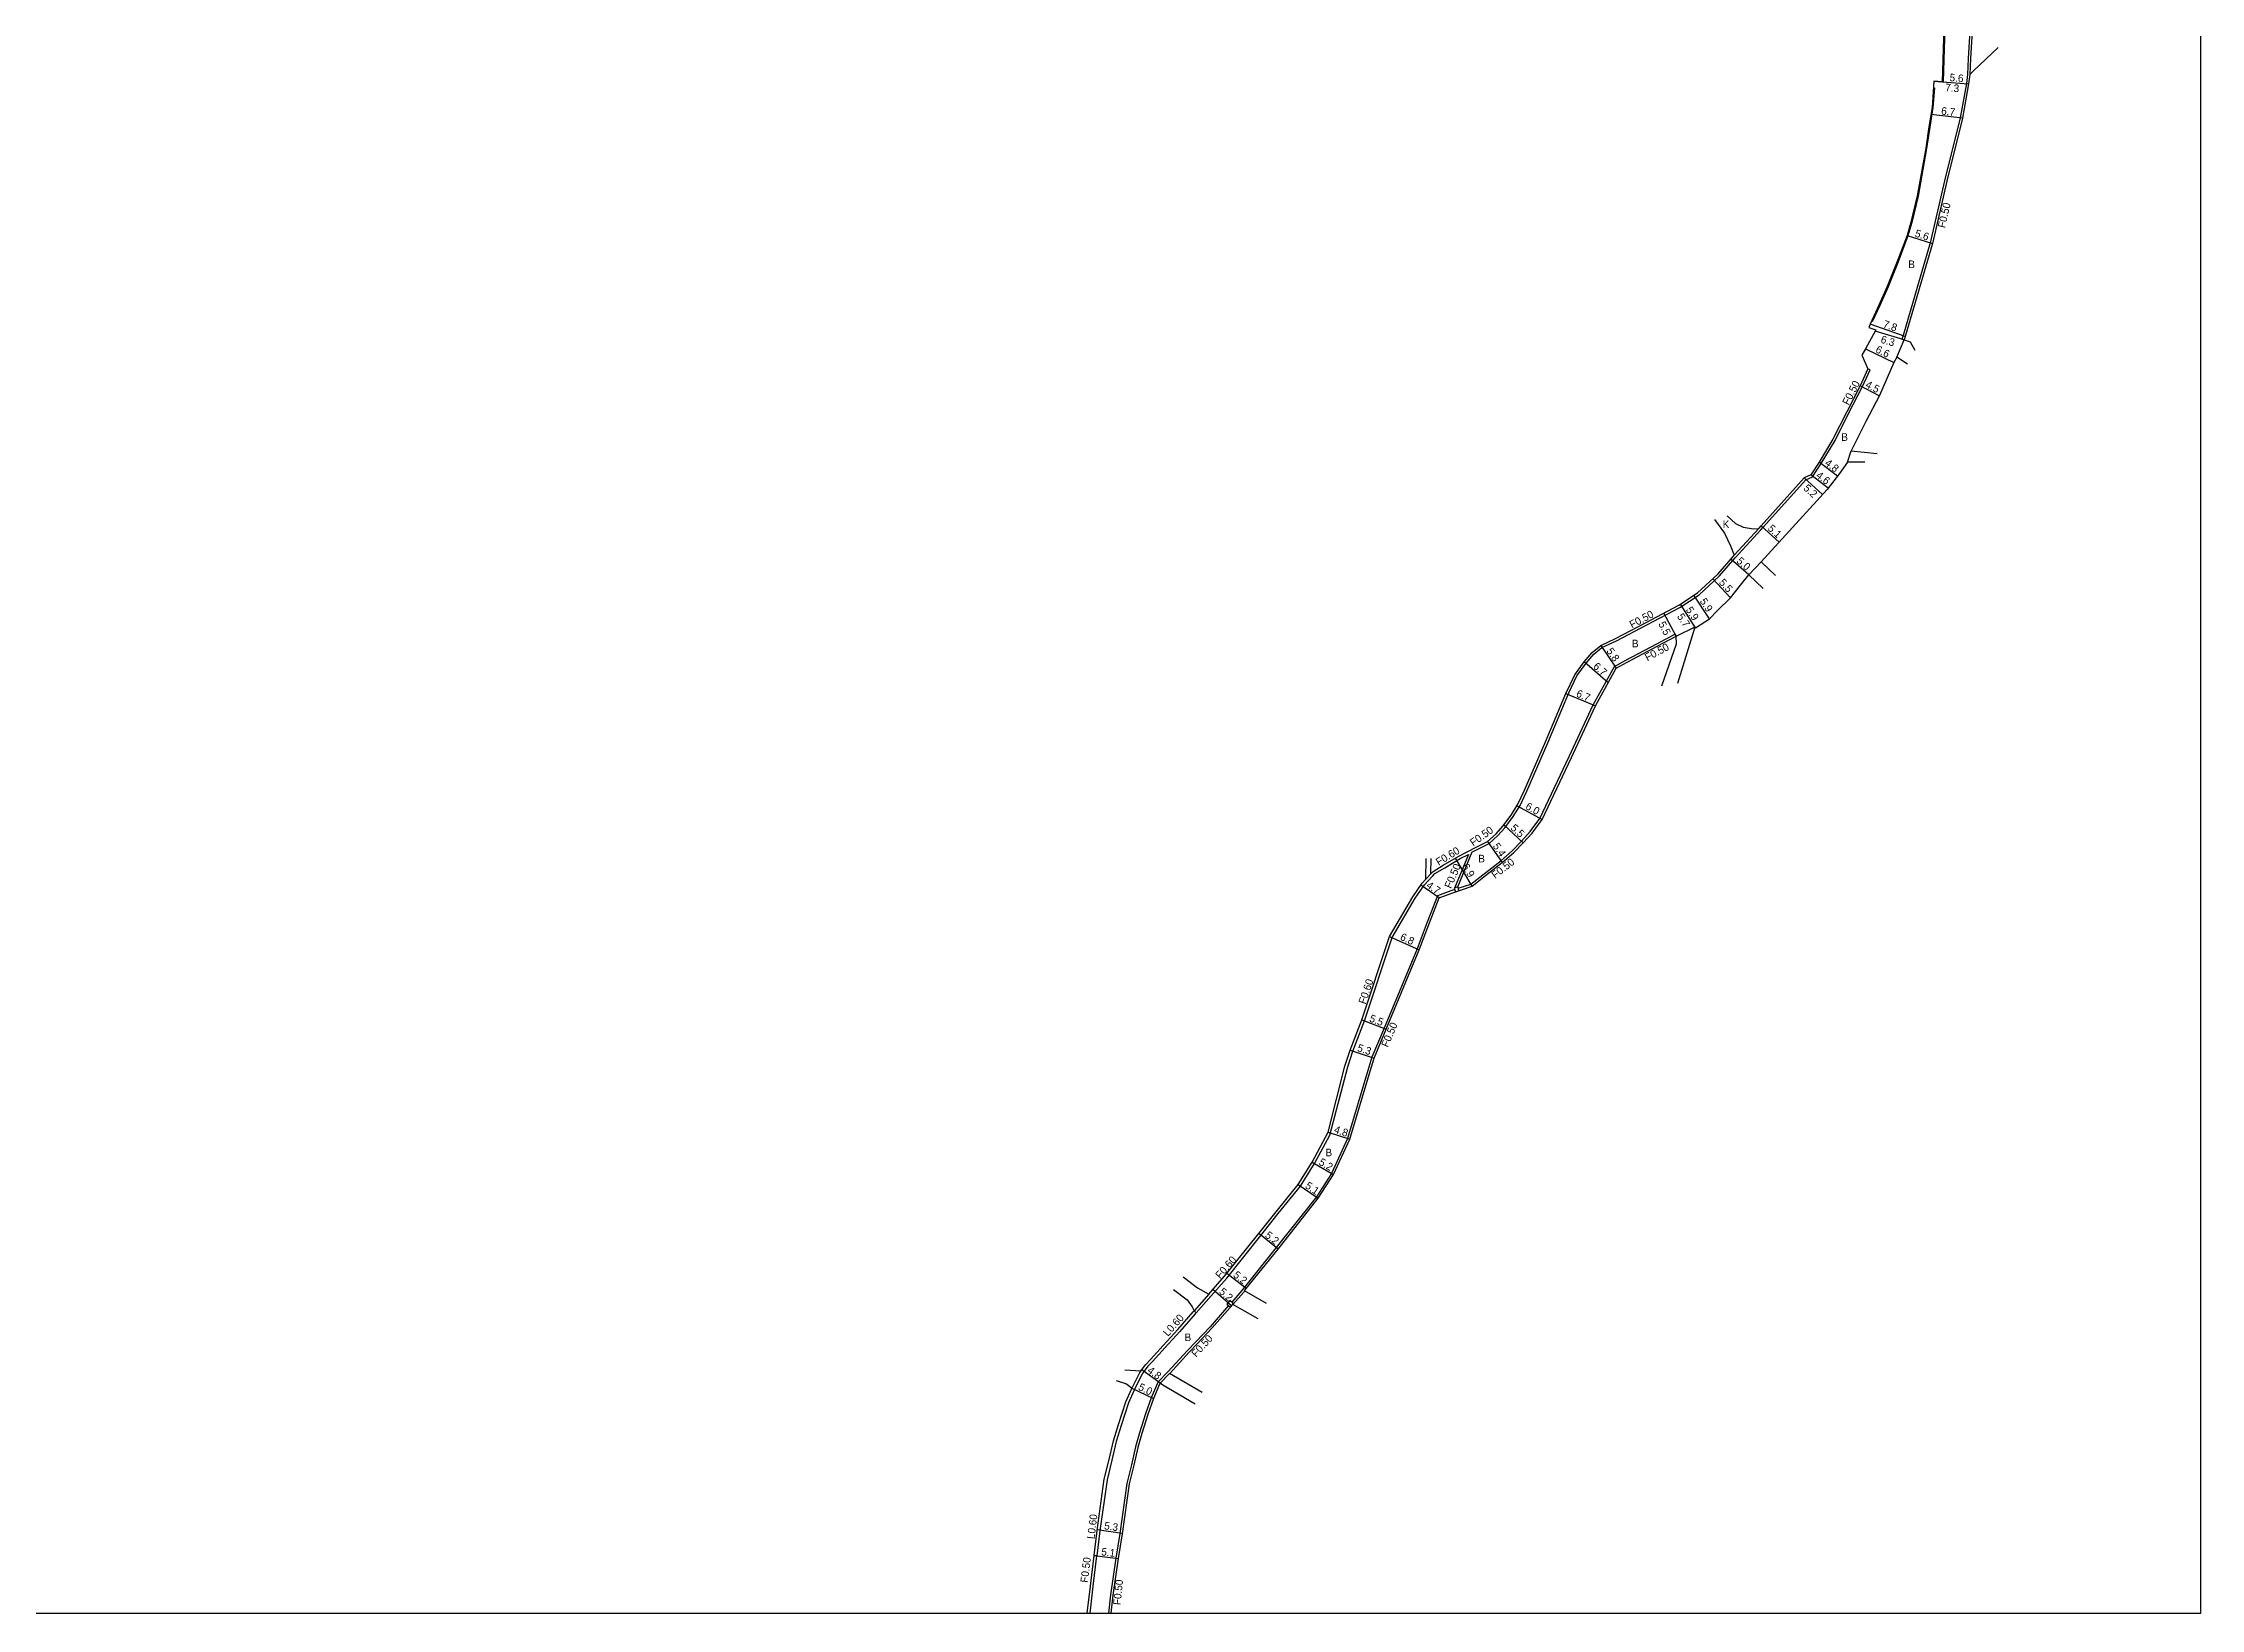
# Model space of a CAD drawing. Header units: metres. Extents: x -4000 to -2400, y -96000 to -93000.
# Drawn here: x -2853.4 to -2400, y -94799.1 to -94470.1 of the extents above; entities that cross this region are included whole.
import ezdxf

# ---------------------------------------------------------------- set-up
doc = ezdxf.new("R2010")
doc.units = ezdxf.units.M
doc.header["$LTSCALE"] = 2.5
for name, color, linetype in [('側溝・桝', 7, 'Continuous'), ('図郭', 7, 'Continuous'), ('幅員', 7, 'Continuous'), ('歩道・分離帯・安全施設', 7, 'Continuous'), ('舗装', 7, 'Continuous'), ('道路', 7, 'Continuous')]:
    doc.layers.add(name, color=color, linetype=linetype)
doc.styles.get("Standard").update_dxf_attribs({"font": ''})
doc.styles.get('Standard').set_extended_font_data('@MS PGothic')

msp = doc.modelspace()

# ---------------------------------------------------------------- linework, layer by layer
at = {"layer": '側溝・桝', "flags": 128}
for points in [[(-2450.51, -94446.64), (-2449.72, -94449.47), (-2448.83, -94460.22), (-2448.62, -94466.6), (-2448.55, -94468.07), (-2448.59, -94468.64), (-2448.87, -94473.28), (-2449.06, -94476.64)], [(-2448.05, -94468.11), (-2448.09, -94468.67), (-2448.37, -94473.31), (-2448.56, -94476.67)], [(-2449.06, -94476.62), (-2449.23, -94478.55), (-2450.55, -94485.74), (-2453.83, -94498.97), (-2456.88, -94512.04), (-2462.58, -94531.51), (-2462.85, -94532.23), (-2462.37, -94532.37)], [(-2462.85, -94532.23), (-2462.37, -94532.37)]]:
    msp.add_lwpolyline(points, dxfattribs=at)
at = {"layer": '側溝・桝', "elevation": 176.39, "flags": 128}
for points in [[(-2492.49, -94572.36), (-2491.99, -94571.79), (-2483.03, -94561.81), (-2481.62, -94561.17), (-2479.75, -94558.38), (-2476.87, -94553.55), (-2473.95, -94547.78), (-2471.14, -94542.32), (-2469.49, -94538.68), (-2469.94, -94538.47)], [(-2498.03, -94577.66), (-2492.86, -94572.03)], [(-2497.83, -94578.19), (-2492.49, -94572.36)], [(-2553.18, -94640.06), (-2552.06, -94639.5), (-2549.57, -94638.22), (-2547.72, -94636.55), (-2546.25, -94634.95), (-2544.51, -94632.61), (-2543.04, -94630.24), (-2541.62, -94627.28), (-2537.21, -94617.07), (-2532.8, -94606.6), (-2531.13, -94603.04), (-2529.17, -94600.35), (-2527.52, -94598.44), (-2525.83, -94597.03), (-2522.77, -94595.64), (-2516.44, -94592.29), (-2509.47, -94588.62), (-2505.44, -94585.99), (-2501.15, -94581.99), (-2497.83, -94578.19)], [(-2556.02, -94647.67), (-2553.36, -94646.79), (-2550.27, -94644.32), (-2547.11, -94641.86), (-2544.7, -94639.81), (-2542.72, -94637.75), (-2540.9, -94635.76), (-2538.86, -94632.97), (-2532.71, -94619.97), (-2527.68, -94609.12), (-2523.21, -94601.04), (-2520.8, -94599.7), (-2514.34, -94596.27), (-2510.5, -94594.24)], [(-2510.5, -94594.24), (-2510.26, -94594.69)], [(-2611.09, -94736.88), (-2607.97, -94733.33), (-2604.66, -94729.57), (-2597.5, -94720.61), (-2593.85, -94716.02), (-2589.19, -94710.28), (-2586.23, -94705.52), (-2583.03, -94699.52), (-2579.26, -94685.21), (-2578.2, -94681.86), (-2575.75, -94675.54), (-2569.9, -94658.03), (-2565.07, -94649.75), (-2563.16, -94646.96), (-2562.4, -94646.14), (-2561.37, -94645.05), (-2560.93, -94644.57), (-2558.88, -94643.33), (-2555.64, -94641.41), (-2553.91, -94640.54)], [(-2553.91, -94640.54), (-2556.8, -94647.62)], [(-2553.18, -94640.06), (-2556.17, -94647.41)], [(-2562.83, -94645.73), (-2561.81, -94644.64)], [(-2556.77, -94647.93), (-2557.57, -94648.19), (-2560.42, -94649.26), (-2562.56, -94654.76), (-2564.69, -94660.42), (-2571.63, -94677.09), (-2574.2, -94683.16), (-2575.04, -94685.96), (-2579.28, -94700.24), (-2582.67, -94707.57), (-2585.85, -94712.52), (-2594.29, -94723.16), (-2600.96, -94731.49), (-2601.34, -94731.98), (-2601.34, -94731.98), (-2601.51, -94732.19), (-2603.64, -94734.61)], [(-2600.95, -94732.28), (-2601.12, -94732.51), (-2603.43, -94735.13)], [(-2611.54, -94736.48), (-2611.09, -94736.88), (-2611.28, -94737.09), (-2614.54, -94740.78), (-2617.59, -94744.14), (-2620.25, -94747.12), (-2621.26, -94748.1), (-2622.24, -94749.45), (-2622.42, -94749.68), (-2624.06, -94752.98), (-2624.15, -94753.15), (-2625.3, -94755.79), (-2626.84, -94760.53), (-2627.89, -94763.95), (-2628.79, -94767.81), (-2629.82, -94771.96), (-2631.33, -94782.69), (-2631.97, -94787.98), (-2632.56, -94787.91)], [(-2604.3, -94735.36), (-2608.19, -94739.79), (-2611.17, -94742.96), (-2612.92, -94744.81), (-2617.03, -94749.26), (-2617.06, -94749.3), (-2617.03, -94749.26), (-2619.08, -94751.39), (-2619.26, -94751.63), (-2620.57, -94754.71), (-2621.76, -94758.12), (-2623.01, -94762.08), (-2623.83, -94765.05), (-2624.7, -94768.79), (-2625.69, -94772.76), (-2627.16, -94783.23), (-2627.99, -94788.45), (-2629.12, -94796.15), (-2629.5, -94800)], [(-2608.42, -94732.93), (-2611.54, -94736.48)], [(-2622.73, -94749.09), (-2622.93, -94749.37), (-2624.6, -94752.71)], [(-2616.7, -94749.65), (-2618.68, -94751.69)], [(-2632.06, -94787.97), (-2632.83, -94794.35), (-2633.48, -94800)]]:
    msp.add_lwpolyline(points, dxfattribs=at)
for points in [[(-2555.88, -94648.08), (-2556.11, -94647.39), (-2556.87, -94647.64), (-2556.62, -94648.4), (-2555.86, -94648.15)], [(-2603.45, -94734.78), (-2604.01, -94734.28), (-2604.67, -94735.03), (-2603.92, -94735.69), (-2603.26, -94734.94)]]:
    msp.add_lwpolyline(points, close=True, dxfattribs=at)
at = {"layer": '図郭'}
msp.add_lwpolyline([(-3200, -94800), (-2400, -94800), (-2400, -94200), (-3200, -94200)], close=True, dxfattribs=at)
at = {"layer": '幅員', "flags": 128}
for points in [[(-2456.07, -94478.05), (-2448.79, -94478.62)], [(-2450.07, -94485.84), (-2456.72, -94485.04)], [(-2462.11, -94531.67), (-2469.47, -94529.11)], [(-2462.37, -94532.37), (-2468.41, -94530.57)]]:
    msp.add_lwpolyline(points, dxfattribs=at)
for points, elevation in [([(-2454.37, -94478.18), (-2448.79, -94478.62)], 157.31), ([(-2461.73, -94510.47), (-2456.39, -94512.17)], 190.9), ([(-2470.43, -94534.27), (-2464.51, -94537.2)], 188.9), ([(-2467.59, -94544.16), (-2471.59, -94542.1)], 189.28), ([(-2476.36, -94561.04), (-2480.17, -94558.11)], 188.42), ([(-2479.49, -94564.91), (-2483.33, -94561.4)], 188.42), ([(-2478.31, -94563.57), (-2481.96, -94560.77)], 188.42), ([(-2488.6, -94574.89), (-2492.37, -94571.46)], 188.42), ([(-2502.55, -94582.61), (-2498.8, -94586.64)], 176.39), ([(-2494.99, -94581.78), (-2498.76, -94578.5)], 176.39), ([(-2503.27, -94591.02), (-2506.5, -94586.08)], 176.39), ([(-2510.26, -94594.69), (-2512.83, -94589.82)], 176.39), ([(-2506.15, -94592.9), (-2509.37, -94587.96)], 187.62), ([(-2524.54, -94604.48), (-2529.56, -94600.04)], 176.39), ([(-2526.1, -94596.61), (-2522.84, -94601.41)], 176.39), ([(-2533.41, -94606.75), (-2527.23, -94609.34)], 176.39), ([(-2543.66, -94630.3), (-2538.43, -94633.23)], 176.39), ([(-2546.44, -94634.36), (-2542.36, -94638.1)], 176.39), ([(-2553.12, -94647.24), (-2556.64, -94641.31)], 176.39), ([(-2549.86, -94637.8), (-2546.79, -94642.25)], 176.39), ([(-2560.03, -94649.65), (-2563.91, -94646.99)], 176.39), ([(-2570.45, -94657.78), (-2564.22, -94660.6)], 176.39), ([(-2576.32, -94675.34), (-2571.17, -94677.28)], 176.39), ([(-2578.77, -94681.66), (-2573.73, -94683.33)], 176.39), ([(-2583.4, -94698.9), (-2578.81, -94700.41)], 169.88), ([(-2586.75, -94705.23), (-2582.23, -94707.81)], 176.39), ([(-2589.68, -94709.93), (-2585.44, -94712.81)], 176.39), ([(-2593.89, -94723.47), (-2597.97, -94720.24)], 176.39), ([(-2603.68, -94735.41), (-2607.58, -94731.98)], 176.39), ([(-2600.57, -94731.8), (-2604.65, -94728.59)], 176.39), ([(-2618.68, -94751.69), (-2622.55, -94748.85)], 176.39), ([(-2624.6, -94752.71), (-2620.1, -94754.9)], 176.39), ([(-2631.9, -94782.43), (-2626.65, -94783.17)], 176.39), ([(-2632.56, -94787.91), (-2627.5, -94788.52)], 176.39)]:
    msp.add_lwpolyline(points, dxfattribs=dict(at, elevation=elevation))
at = {"layer": '歩道・分離帯・安全施設', "flags": 128}
for points in [[(-2455.58, -94446.64), (-2454.55, -94450.28), (-2453.82, -94466.7), (-2454.17, -94478.18)], [(-2455.93, -94479.46), (-2456.28, -94483.59), (-2456.94, -94487.68), (-2457.62, -94492.18), (-2459.4, -94502.21), (-2460.73, -94507.76), (-2461.54, -94510.52), (-2461.55, -94510.54), (-2463.61, -94516.02), (-2465.7, -94521.28), (-2467.47, -94525.19), (-2469.03, -94528.61)]]:
    msp.add_lwpolyline(points, dxfattribs=at)
at = {"layer": '舗装', "flags": 128}
for points, elevation in [([(-2463.87, -94536.07), (-2462.37, -94532.37)], 189.28), ([(-2474.28, -94558.08), (-2473.47, -94555.7)], 188.42), ([(-2494.99, -94581.78), (-2492.37, -94579.03)], 176.39), ([(-2510.26, -94594.69), (-2506.25, -94592.73)], 187.63)]:
    msp.add_lwpolyline(points, dxfattribs=dict(at, elevation=elevation))
at = {"layer": '道路', "flags": 128}
for points in [[(-2455.78, -94446.64), (-2454.74, -94450.31), (-2454.02, -94466.7), (-2454.37, -94478.18)], [(-2448.56, -94476.67), (-2447.7, -94475.8), (-2442.62, -94470.95)], [(-2448.56, -94476.67), (-2448.79, -94478.62), (-2450.07, -94485.84), (-2453.35, -94499.09), (-2456.39, -94512.17), (-2462.11, -94531.67), (-2462.37, -94532.37)], [(-2456.07, -94478.05), (-2456.48, -94483.57), (-2457.14, -94487.65), (-2457.82, -94492.15), (-2459.59, -94502.17), (-2460.93, -94507.71), (-2461.73, -94510.47)], [(-2454.37, -94478.18), (-2456.07, -94478.05)], [(-2462.37, -94532.37), (-2461.06, -94532.79), (-2460.11, -94534.6)]]:
    msp.add_lwpolyline(points, dxfattribs=at)
for points, elevation in [([(-2461.73, -94510.47), (-2463.8, -94515.95), (-2465.89, -94521.21), (-2467.65, -94525.11), (-2469.47, -94529.11), (-2469.76, -94529.81), (-2468.26, -94530.29), (-2468.41, -94530.57), (-2470.43, -94534.27), (-2471.25, -94535.61), (-2469.94, -94538.47)], 190.9), ([(-2463.87, -94536.07), (-2464.51, -94537.2), (-2467.55, -94544.1), (-2470.38, -94549.6), (-2473.47, -94555.7)], 189.28), ([(-2461.64, -94537.53), (-2463.87, -94536.07)], 189.28), ([(-2469.94, -94538.47), (-2471.59, -94542.1), (-2474.39, -94547.55), (-2477.31, -94553.31), (-2477.31, -94553.31), (-2477.31, -94553.31), (-2480.17, -94558.11), (-2481.96, -94560.77), (-2483.33, -94561.4), (-2492.37, -94571.46)], 188.42), ([(-2473.47, -94555.7), (-2468.03, -94556.3)], 189.28), ([(-2474.28, -94558.08), (-2475.96, -94560.52), (-2478.51, -94563.84), (-2492.37, -94579.03)], 188.42), ([(-2470.6, -94558.08), (-2474.28, -94558.08)], 188.42), ([(-2502.2, -94570.17), (-2500.12, -94573.02), (-2498.84, -94575.67), (-2498.03, -94577.66)], 185.71), ([(-2499.56, -94569.4), (-2497.77, -94571), (-2496.15, -94571.76), (-2494.02, -94572.14), (-2492.86, -94572.03)], 186.08), ([(-2492.86, -94572.03), (-2492.37, -94571.46)], 186.08), ([(-2561.81, -94644.64), (-2561.31, -94644.1), (-2559.19, -94642.82), (-2555.93, -94640.88), (-2552.28, -94639.05), (-2549.86, -94637.8), (-2548.07, -94636.2), (-2546.64, -94634.63), (-2544.92, -94632.33), (-2543.48, -94630), (-2542.08, -94627.07), (-2537.67, -94616.87), (-2533.41, -94606.75), (-2531.56, -94602.78), (-2529.56, -94600.04), (-2527.87, -94598.08), (-2526.1, -94596.61), (-2522.99, -94595.2), (-2516.68, -94591.85), (-2509.72, -94588.18), (-2505.75, -94585.59), (-2501.51, -94581.64), (-2498.22, -94577.88), (-2498.03, -94577.66)], 176.39), ([(-2506.25, -94592.73), (-2506.15, -94592.9), (-2503.27, -94591.02), (-2501.66, -94589.35), (-2498.8, -94586.64), (-2496.7, -94583.97), (-2494.99, -94581.78)], 176.39), ([(-2494.99, -94581.78), (-2491.96, -94584.66)], 176.39), ([(-2492.37, -94579.03), (-2489.34, -94581.91)], 188.42), ([(-2600.95, -94732.28), (-2600.57, -94731.8), (-2593.89, -94723.47), (-2585.44, -94712.81), (-2582.23, -94707.81), (-2578.81, -94700.41), (-2574.57, -94686.1), (-2573.73, -94683.33), (-2571.17, -94677.28), (-2564.22, -94660.6), (-2562.09, -94654.94), (-2560.03, -94649.65), (-2557.4, -94648.66), (-2553.12, -94647.24), (-2549.96, -94644.71), (-2546.79, -94642.25), (-2544.36, -94640.17), (-2542.36, -94638.1), (-2540.51, -94636.08), (-2538.43, -94633.23), (-2532.26, -94620.18), (-2527.23, -94609.34), (-2522.84, -94601.41), (-2520.56, -94600.13), (-2514.11, -94596.71), (-2510.26, -94594.69)], 176.39), ([(-2513.23, -94605.09), (-2510.18, -94596.31), (-2510.26, -94594.69)], 187.63), ([(-2509.89, -94604.53), (-2506.25, -94592.73)], 176.39), ([(-2562.83, -94645.73), (-2562.75, -94641.4)], 176.39), ([(-2561.81, -94644.64), (-2561.75, -94641.42)], 176.39), ([(-2608.42, -94732.93), (-2605.12, -94729.18), (-2597.97, -94720.24), (-2594.32, -94715.64), (-2589.68, -94709.93), (-2586.75, -94705.23), (-2583.4, -94698.9), (-2579.84, -94685.05), (-2578.77, -94681.66), (-2576.32, -94675.34), (-2570.45, -94657.78), (-2565.58, -94649.43), (-2563.63, -94646.58), (-2562.83, -94645.73)], 176.39), ([(-2615.89, -94732), (-2612.97, -94734.18), (-2611.96, -94735.6), (-2611.54, -94736.48)], 173.13), ([(-2613.8, -94729.32), (-2610.85, -94731.63), (-2608.42, -94732.93)], 173.13), ([(-2596.29, -94734.89), (-2600.95, -94732.28)], 174.82), ([(-2622.73, -94749.09), (-2621.71, -94747.71), (-2620.68, -94746.7), (-2618.04, -94743.74), (-2614.99, -94740.38), (-2611.72, -94736.69), (-2611.54, -94736.48)], 172.88), ([(-2616.7, -94749.65), (-2616.66, -94749.61), (-2612.56, -94745.15), (-2610.8, -94743.3), (-2607.82, -94740.13), (-2603.43, -94735.13)], 173.5), ([(-2598.09, -94738.12), (-2603.43, -94735.13)], 174.82), ([(-2626.08, -94748.87), (-2622.73, -94749.09)], 172.88), ([(-2609.87, -94753.62), (-2616.7, -94749.65)], 173.5), ([(-2633.99, -94800), (-2633.33, -94794.29), (-2631.92, -94782.61), (-2630.41, -94771.84), (-2629.37, -94767.67), (-2628.47, -94763.79), (-2627.42, -94760.35), (-2625.86, -94755.57), (-2624.69, -94752.9), (-2624.6, -94752.71)], 176.39), ([(-2618.68, -94751.69), (-2618.82, -94751.88), (-2620.1, -94754.9), (-2621.29, -94758.28), (-2622.53, -94762.22), (-2623.35, -94765.17), (-2624.22, -94768.91), (-2625.19, -94772.85), (-2626.67, -94783.3), (-2627.5, -94788.52), (-2628.62, -94796.21), (-2629, -94800)], 170.57), ([(-2624.6, -94752.71), (-2625.91, -94751.81), (-2627.84, -94751.14)], 176.39), ([(-2611.28, -94756.04), (-2618.1, -94752.07), (-2618.68, -94751.69)], 170.57)]:
    msp.add_lwpolyline(points, dxfattribs=dict(at, elevation=elevation))

# ---------------------------------------------------------------- texts
at = {"layer": '側溝・桝'}
for s, rotation, p in [('F0.50', 76.8833, (-2453.76, -94509, 157.31)), ('F0.50', 62.7796, (-2474.01, -94546.27, 157.31)), ('F0.50', 27.9536, (-2519.53, -94593.08, 157.31)), ('F0.50', 27.9536, (-2516.3, -94599.97, 157.31)), ('F0.50', 35.5156, (-2552.87, -94638.91, 157.31)), ('F0.60', 31.0907, (-2560.14, -94642.97, 157.31)), ('F0.50', 37.8211, (-2548.28, -94645.74, 157.31)), ('F0.50', 66.4723, (-2557.56, -94647.84, 157.31)), ('F0.60', 71.5288, (-2575.51, -94672.13, 157.31)), ('F0.50', 67.0192, (-2570.82, -94681.2, 157.31)), ('F0.60', 48.6767, (-2606.04, -94729.85, 157.31)), ('L0.60', 48.5096, (-2617.02, -94741.96, 157.31)), ('F0.50', 47.3239, (-2611.11, -94746.32, 157.31)), ('L0.60', 83.1305, (-2632.47, -94784.49, 157.31)), ('F0.50', 83.1305, (-2633.86, -94793.66, 157.31)), ('F0.50', 84.2917, (-2626.98, -94798.35, 157.31))]:
    msp.add_text(s, height=1.6, rotation=rotation, dxfattribs=at).set_placement(p)
at = {"layer": '幅員'}
for s, rotation, p in [('7.3', 355.5159, (-2453.75, -94480.15, 157.31)), ('5.6', 355.5159, (-2452.83, -94478.05, 157.31)), ('6.7', 353.1385, (-2454.62, -94485.04, 157.31)), ('5.6', 342.3188, (-2460.21, -94510.69, 157.31)), ('7.8', 340.8071, (-2466.9, -94529.74, 157.31)), ('6.3', 343.4407, (-2467.39, -94532.98, 157.31)), ('6.6', 333.6704, (-2468.5, -94534.95, 157.31)), ('4.5', 332.7796, (-2470.63, -94542.32, 157.31)), ('4.8', 322.4536, (-2479.15, -94558.58, 157.31)), ('5.2', 317.6339, (-2483.64, -94563.76, 157.31)), ('4.6', 322.4536, (-2481.01, -94561.18, 157.31)), ('5.1', 317.6339, (-2491.14, -94572.23, 157.31)), ('5.0', 318.8946, (-2497.69, -94579.1, 157.31)), ('5.5', 312.9349, (-2501.37, -94583.52, 157.31)), ('5.9', 303.1637, (-2505.37, -94587.34, 157.31)), ('5.5', 297.7711, (-2514.05, -94592.11, 157.31)), ('5.7', 303.1153, (-2510.14, -94590.54, 157.31)), ('5.9', 303.1637, (-2508.3, -94589.14, 157.31)), ('6.7', 318.5204, (-2527.83, -94601.24, 157.31)), ('5.8', 304.1426, (-2524.99, -94597.8, 157.31)), ('6.7', 337.1805, (-2531.39, -94607.32, 157.31)), ('6.0', 330.7442, (-2542.05, -94630.91, 157.31)), ('5.5', 317.5643, (-2545.17, -94635.18, 157.31)), ('5.4', 304.5764, (-2548.86, -94638.81, 157.31)), ('6.9', 300.7018, (-2555.32, -94643.05, 157.31)), ('4.7', 325.6197, (-2562.89, -94647.39, 157.31)), ('6.8', 335.6332, (-2568.4, -94658.44, 157.31)), ('5.5', 339.2946, (-2574.85, -94675.62, 157.31)), ('5.3', 341.7249, (-2577.39, -94681.85, 157.31)), ('4.8', 341.7933, (-2582.26, -94699.01, 157.31)), ('5.2', 330.239, (-2585.48, -94705.66, 157.31)), ('5.1', 325.7087, (-2588.35, -94710.53, 157.31)), ('5.2', 321.5854, (-2596.78, -94720.86, 157.31)), ('5.2', 318.6767, (-2606.43, -94732.66, 157.31)), ('5.2', 321.7662, (-2603.46, -94729.2, 157.31)), ('4.8', 323.8123, (-2621.52, -94749.3, 157.31)), ('5.0', 334.0486, (-2623.41, -94753.01, 157.31)), ('5.3', 351.9786, (-2630.51, -94782.37, 157.31)), ('5.1', 353.1305, (-2631.11, -94787.83, 157.31))]:
    msp.add_text(s, height=1.6, rotation=rotation, dxfattribs=at).set_placement(p)
at = {"layer": '舗装'}
for s, p in [('B', (-2461.47, -94517.33)), ('B', (-2475.54, -94553.64)), ('K', (-2500.47, -94571.96)), ('B', (-2519.54, -94597.02)), ('B', (-2551.83, -94642.23)), ('B', (-2583.94, -94703.99, 157.31)), ('B', (-2613.56, -94742.83))]:
    msp.add_text(s, height=1.6, dxfattribs=at).set_placement(p)

doc.saveas('drawing.dxf')
